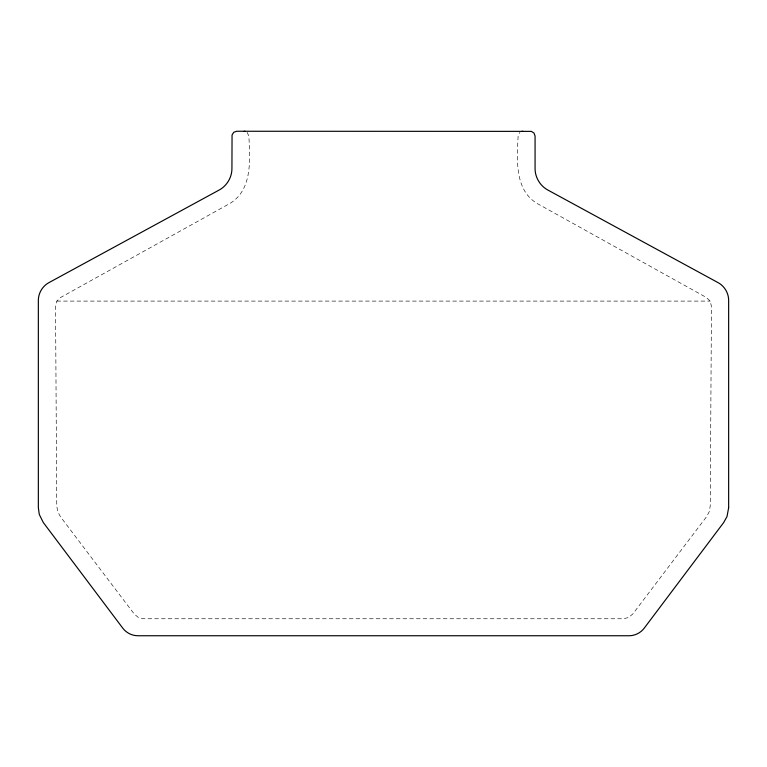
<?xml version="1.0" encoding="UTF-8"?>
<svg xmlns="http://www.w3.org/2000/svg" width="767" height="767" viewBox="0 0 767 767"><rect width="100%" height="100%" fill="white"/><g stroke="black" fill="none" stroke-linecap="round" stroke-linejoin="round"><path stroke-width="0.58" stroke-dasharray="3.83 2.88" d="M247.089 132.308L248.882 136.056C249.994 159.987 252.947 191.913 227.32 204.894L60.794 297.385L56.835 301.095L55.54 306.369L56.758 505.856L57.698 511.589L60.449 516.718L134.167 613.936L138.415 617.55L143.87 618.758L623.14 618.758L628.585 617.55L632.833 613.936L706.551 516.718L709.302 511.589L710.242 505.856L711.46 306.369L710.165 301.095L706.206 297.385L539.68 204.894C514.053 191.913 517.006 159.987 518.118 136.056L519.911 132.308M56.835 301.095L710.165 301.095"/><path stroke-width="1.15" d="M521.819 131.378L522.912 131.253M244.088 131.253L245.181 131.378M728.65 507.735L727.001 516.574L723.722 522.49L644.213 628.183C640.675 632.871 634.932 635.747 629.055 635.747L137.945 635.747C132.068 635.747 126.325 632.871 122.787 628.183L43.278 522.49L39.28 514.436L38.35 507.735L38.35 300.376C38.34 293.119 42.501 286.11 48.887 282.659L219.18 190.024C226.898 185.835 231.941 177.359 231.931 168.577L232.056 134.954L233.724 132.308L236.725 131.253L531.378 131.378L534.014 133.046L535.069 136.047L535.069 168.577C535.059 177.359 540.102 185.835 547.82 190.024L718.113 282.659C724.499 286.11 728.66 293.119 728.65 300.376L728.65 507.735"/></g></svg>
